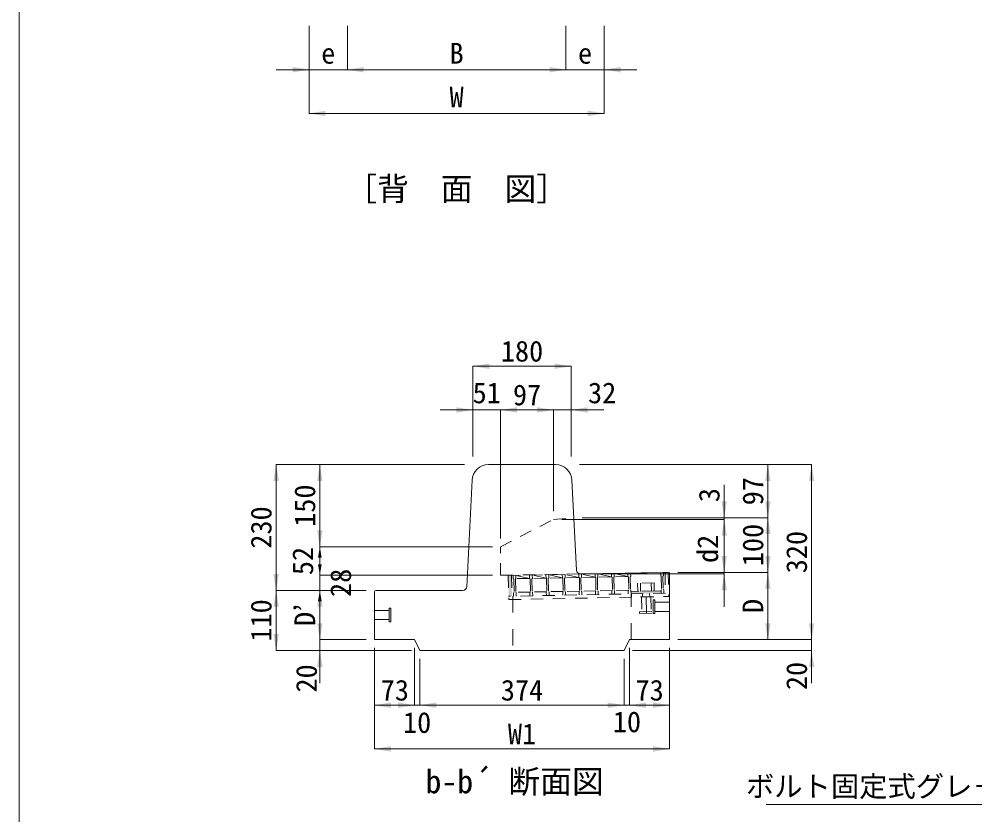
# Model space of a CAD drawing. Units: millimetres at full size. Extents: x -36174 to -11409, y 24892 to 47415.
# Drawn here: x -20400 to -18651, y 40855 to 42310 of the extents above; entities that cross this region are included whole.
import ezdxf
from ezdxf.enums import TextEntityAlignment as Align

# ---------------------------------------------------------------- set-up
doc = ezdxf.new("R2010")
doc.units = ezdxf.units.MM
doc.header["$LTSCALE"] = 30
doc.linetypes.add('USER1', pattern=[1.35, 0.75, -0.6])
doc.linetypes.add('USER2', pattern=[2, 1, -1])
for name, color, linetype, lineweight in [('0_2', 7, 'Continuous', 13), ('側溝・本体', 7, 'Continuous', 9), ('寸法線', 7, 'Continuous', 9), ('本体', 2, 'Continuous', 20), ('枠', 5, 'Continuous', 5), ('補助線', 8, 'Continuous', 9), ('ｲﾝｻｰﾄ', 3, 'USER1', 9), ('ｸﾞﾚｰﾁﾝｸﾞ', 7, 'USER1', 5)]:
    doc.layers.add(name, color=color, linetype=linetype, lineweight=lineweight)
doc.layers.add('ﾊｯﾁﾝｸﾞ', color=8, linetype='Continuous')
doc.styles.add('ＭＳ ゴシック', font='')
doc.styles.get('ＭＳ ゴシック').set_extended_font_data('MS Gothic')

# ---------------------------------------------------------------- blocks, each defined once
blk = doc.blocks.new('filled_arrow')
at = {"color": 0, "linetype": 'Continuous', "lineweight": -2}
blk.add_solid([(7.5, 1.25), (0, 0), (7.5, -1.25)], dxfattribs=at)

msp = doc.modelspace()

# ---------------------------------------------------------------- hatches: boundary and pattern name
at = {"layer": 'ﾊｯﾁﾝｸﾞ'}
for points in [[(-19504.72, 41292.46), (-19498.72, 41292.58), (-19497.96, 41254.59), (-19503.96, 41254.47)], [(-19255.31, 41259.44), (-19280, 41258.95), (-19280.09, 41263.44), (-19255.4, 41263.94), (-19225.11, 41264.54), (-19225.02, 41260.05)]]:
    msp.add_hatch(color=256, dxfattribs=at).paths.add_polyline_path(points)

# ---------------------------------------------------------------- linework, layer by layer
at = {"layer": '側溝・本体', "linetype": 'USER1'}
for p, q in [((-19518.7, 41345.26), (-19421.81, 41395.26)), ((-19421.81, 41395.26), (-19384.66, 41398.26)), ((-19518.7, 41292.9), (-19518.7, 41345.26)), ((-19518.7, 41292.9), (-19372.74, 41295.48))]:
    msp.add_line(p, q, dxfattribs=at)
at = {"layer": '側溝・本体', "linetype": 'USER2'}
for p, q in [((-19496.6, 41254.61), (-19496.61, 41155.36)), ((-19279.51, 41175.36), (-19279.51, 41258.96))]:
    msp.add_line(p, q, dxfattribs=at)
at = {"layer": '寸法線'}
for p, q in [((-19869.21, 42297.69), (-19869.21, 42217.69)), ((-19869.21, 42297.69), (-19869.21, 42137.69)), ((-19799.21, 42297.69), (-19799.21, 42217.69)), ((-19799.21, 42297.69), (-19799.21, 42217.69)), ((-19399.21, 42297.69), (-19399.21, 42217.69)), ((-19399.21, 42297.69), (-19399.21, 42217.69)), ((-19329.21, 42297.69), (-19329.21, 42137.69)), ((-19329.21, 42297.69), (-19329.21, 42217.69)), ((-19929.21, 42217.69), (-19739.21, 42217.69)), ((-19799.21, 42217.69), (-19399.21, 42217.69)), ((-19459.21, 42217.69), (-19269.21, 42217.69)), ((-19869.21, 42137.69), (-19329.21, 42137.69)), ((-19569.52, 41675.36), (-19389.51, 41675.36)), ((-19569.52, 41510.36), (-19569.52, 41675.36)), ((-19389.51, 41510.36), (-19389.51, 41675.36)), ((-19629.52, 41595.36), (-19458.7, 41595.36)), ((-19569.52, 41510.36), (-19569.52, 41595.36)), ((-19518.7, 41360.26), (-19518.7, 41595.36)), ((-19518.7, 41595.36), (-19421.81, 41595.36)), ((-19518.7, 41360.26), (-19518.7, 41595.36)), ((-19481.81, 41595.36), (-19329.51, 41595.36)), ((-19421.81, 41410.26), (-19421.81, 41595.36)), ((-19421.81, 41410.26), (-19421.81, 41595.36)), ((-19389.51, 41510.36), (-19389.51, 41595.36)), ((-19929.52, 41265.36), (-19929.52, 41495.36)), ((-19584.52, 41495.36), (-19929.52, 41495.36)), ((-19849.52, 41345.26), (-19849.52, 41495.36)), ((-19584.52, 41495.36), (-19849.52, 41495.36)), ((-19374.51, 41495.36), (-19029.51, 41495.36)), ((-19374.51, 41495.36), (-18949.51, 41495.36)), ((-19029.51, 41398.26), (-19029.51, 41495.36)), ((-18949.51, 41175.36), (-18949.51, 41495.36)), ((-19109.51, 41335.26), (-19109.51, 41458.26)), ((-19406.81, 41395.26), (-19109.51, 41395.26)), ((-19369.66, 41398.26), (-19029.51, 41398.26)), ((-19369.66, 41398.26), (-19029.51, 41398.26)), ((-19369.66, 41398.26), (-19109.51, 41398.26)), ((-19029.51, 41298.36), (-19029.51, 41398.26)), ((-19109.56, 41235.36), (-19109.56, 41358.36)), ((-19849.52, 41292.9), (-19849.52, 41345.26)), ((-19533.7, 41345.26), (-19849.52, 41345.26)), ((-19533.7, 41345.26), (-19849.52, 41345.26)), ((-19849.52, 41225.36), (-19849.52, 41332.9)), ((-19533.7, 41292.9), (-19849.52, 41292.9)), ((-19533.7, 41292.9), (-19849.52, 41292.9)), ((-19364.51, 41295.36), (-19109.56, 41295.36)), ((-19194.51, 41298.36), (-19109.56, 41298.36)), ((-19194.51, 41298.36), (-19029.51, 41298.36)), ((-19194.51, 41298.36), (-19029.51, 41298.36)), ((-19029.51, 41175.36), (-19029.51, 41298.36)), ((-19929.52, 41155.36), (-19929.52, 41265.36)), ((-19764.52, 41265.36), (-19929.52, 41265.36)), ((-19764.52, 41265.36), (-19929.52, 41265.36)), ((-19849.52, 41175.36), (-19849.52, 41265.36)), ((-19764.52, 41265.36), (-19849.52, 41265.36)), ((-19764.52, 41265.36), (-19849.52, 41265.36)), ((-19849.52, 41095.36), (-19849.52, 41235.36)), ((-18949.51, 41095.36), (-18949.51, 41235.36)), ((-19764.52, 41175.36), (-19849.52, 41175.36)), ((-19764.52, 41175.36), (-19849.52, 41175.36)), ((-19749.52, 41160.36), (-19749.52, 41055.36)), ((-19749.52, 41160.36), (-19749.52, 40975.36)), ((-19676.51, 41160.36), (-19676.51, 41055.36)), ((-19676.51, 41160.36), (-19676.51, 41055.36)), ((-19282.51, 41160.36), (-19282.51, 41055.36)), ((-19282.51, 41160.36), (-19282.51, 41055.36)), ((-19209.51, 41160.36), (-19209.51, 41055.36)), ((-19209.51, 41160.36), (-19209.51, 40975.36)), ((-19194.51, 41175.36), (-18949.51, 41175.36)), ((-19194.51, 41175.36), (-19029.51, 41175.36)), ((-19194.51, 41175.36), (-18949.51, 41175.36)), ((-19681.51, 41155.36), (-19929.52, 41155.36)), ((-19681.51, 41155.36), (-19849.52, 41155.36)), ((-19277.51, 41155.36), (-18949.51, 41155.36)), ((-19666.51, 41140.36), (-19666.51, 41055.36)), ((-19666.51, 41140.36), (-19666.51, 41055.36)), ((-19292.51, 41140.36), (-19292.51, 41055.36)), ((-19292.51, 41140.36), (-19292.51, 41055.36)), ((-19749.52, 41055.36), (-19676.51, 41055.36)), ((-19736.51, 41055.36), (-19606.51, 41055.36)), ((-19666.51, 41055.36), (-19292.51, 41055.36)), ((-19352.51, 41055.36), (-19222.51, 41055.36)), ((-19282.51, 41055.36), (-19209.51, 41055.36)), ((-19749.52, 40975.36), (-19209.51, 40975.36))]:
    msp.add_line(p, q, dxfattribs=at)
msp.add_lwpolyline([(-18128.85, 41218.3), (-18257.03, 40873.89), (-19032.92, 40873.89)], dxfattribs=at)
at = {"layer": '本体'}
for p, q in [((-19540.98, 41495.36), (-19418.05, 41495.36)), ((-19580.68, 41272.01), (-19570.94, 41466.86)), ((-19379.85, 41302.13), (-19388.09, 41466.86)), ((-19372.74, 41295.48), (-19209.51, 41298.36)), ((-19209.51, 41175.36), (-19209.51, 41298.36)), ((-19587.67, 41265.36), (-19746.52, 41265.36)), ((-19749.52, 41262.36), (-19749.52, 41175.36)), ((-19676.51, 41175.36), (-19749.52, 41175.36)), ((-19676.51, 41175.36), (-19666.51, 41155.36)), ((-19282.51, 41175.36), (-19292.51, 41155.36)), ((-19282.51, 41175.36), (-19209.51, 41175.36)), ((-19666.51, 41155.36), (-19292.51, 41155.36))]:
    msp.add_line(p, q, dxfattribs=at)
for centre, radius, start, end in [((-19540.98, 41465.36), 30, 90, 177.13809), ((-19418.05, 41465.36), 30, 2.86255, 90), ((-19372.86, 41302.48), 7, 182.86442, 271.0139), ((-19746.52, 41262.36), 3, 90, 180), ((-19587.67, 41272.36), 7, 270, 357.13809)]:
    msp.add_arc(centre, radius, start, end, dxfattribs=at)
at = {"layer": '枠', "lineweight": 20}
msp.add_line((-20399.92, 40098.36), (-20399.92, 43958.36), dxfattribs=at)
at = {"layer": '補助線', "lineweight": 13}
for p, q in [((-19262.39, 41253.3), (-19242.39, 41253.7)), ((-19242.39, 41253.7), (-19262.39, 41253.3)), ((-19235.67, 41226.86), (-19236.51, 41226.86))]:
    msp.add_line(p, q, dxfattribs=at)
at = {"layer": '補助線'}
msp.add_line((-19252.39, 41253.5), (-19251.79, 41223.5), dxfattribs=at)
at = {"layer": 'ｲﾝｻｰﾄ'}
for p, q in [((-19260.89, 41253.33), (-19243.89, 41253.67)), ((-19260.89, 41253.33), (-19260.35, 41226.33)), ((-19243.89, 41253.67), (-19243.35, 41226.67)), ((-19749.52, 41211.86), (-19749.52, 41228.86)), ((-19264.35, 41226.25), (-19239.35, 41226.75)), ((-19264.35, 41226.25), (-19264.29, 41223.25)), ((-19264.29, 41223.25), (-19239.29, 41223.75)), ((-19239.35, 41226.75), (-19239.29, 41223.75))]:
    msp.add_line(p, q, dxfattribs=at)
at = {"layer": 'ｲﾝｻｰﾄ', "linetype": 'USER2'}
for p, q in [((-19239.51, 41222.86), (-19239.51, 41247.86)), ((-19236.51, 41247.86), (-19239.51, 41247.86)), ((-19236.51, 41222.86), (-19236.51, 41247.86)), ((-19722.52, 41207.86), (-19722.52, 41232.86)), ((-19722.52, 41232.86), (-19719.51, 41232.86)), ((-19719.51, 41207.86), (-19719.51, 41232.86)), ((-19209.51, 41243.86), (-19236.51, 41243.86)), ((-19749.52, 41228.86), (-19722.52, 41228.86)), ((-19749.52, 41211.86), (-19722.52, 41211.86)), ((-19236.51, 41222.86), (-19239.51, 41222.86)), ((-19209.51, 41226.86), (-19236.51, 41226.86)), ((-19722.52, 41207.86), (-19719.51, 41207.86))]:
    msp.add_line(p, q, dxfattribs=at)
at = {"layer": 'ｸﾞﾚｰﾁﾝｸﾞ'}
for p, q in [((-19504.72, 41292.46), (-19211.78, 41298.32)), ((-19504.72, 41292.46), (-19503.84, 41248.47)), ((-19498.72, 41292.58), (-19497.96, 41254.59)), ((-19495.72, 41292.64), (-19495.6, 41286.64)), ((-19495.6, 41286.64), (-19494.58, 41285.66)), ((-19494.58, 41285.66), (-19494.1, 41261.67)), ((-19490.6, 41286.74), (-19491.58, 41285.72)), ((-19491.58, 41285.72), (-19491.1, 41261.73)), ((-19490.72, 41292.74), (-19490.6, 41286.74)), ((-19465.61, 41287.24), (-19490.72, 41292.74)), ((-19465.61, 41287.24), (-19490.6, 41286.74)), ((-19465.73, 41293.24), (-19465.61, 41287.24)), ((-19465.61, 41287.24), (-19464.59, 41286.26)), ((-19464.59, 41286.26), (-19464.11, 41262.26)), ((-19460.61, 41287.34), (-19461.59, 41286.32)), ((-19461.59, 41286.32), (-19461.11, 41262.32)), ((-19435.61, 41287.84), (-19460.73, 41293.34)), ((-19460.73, 41293.34), (-19460.61, 41287.34)), ((-19435.61, 41287.84), (-19460.61, 41287.34)), ((-19435.61, 41287.84), (-19460.61, 41287.34)), ((-19435.73, 41293.84), (-19435.61, 41287.84)), ((-19435.61, 41287.84), (-19434.59, 41286.86)), ((-19434.59, 41286.86), (-19434.11, 41262.86)), ((-19430.61, 41287.94), (-19431.59, 41286.92)), ((-19431.59, 41286.92), (-19431.11, 41262.92)), ((-19430.73, 41293.94), (-19430.61, 41287.94)), ((-19405.62, 41288.44), (-19430.73, 41293.94)), ((-19405.62, 41288.44), (-19430.61, 41287.94)), ((-19405.74, 41294.44), (-19405.62, 41288.44)), ((-19405.62, 41288.44), (-19404.6, 41287.46)), ((-19404.6, 41287.46), (-19404.12, 41263.46)), ((-19400.62, 41288.54), (-19401.6, 41287.52)), ((-19401.6, 41287.52), (-19401.12, 41263.52)), ((-19400.74, 41294.54), (-19400.62, 41288.54)), ((-19375.63, 41289.04), (-19400.74, 41294.54)), ((-19375.63, 41289.04), (-19400.62, 41288.54)), ((-19375.63, 41289.04), (-19400.62, 41288.54)), ((-19375.75, 41295.04), (-19375.63, 41289.04)), ((-19375.63, 41289.04), (-19374.61, 41288.06)), ((-19374.61, 41288.06), (-19374.13, 41264.06)), ((-19370.63, 41289.14), (-19371.61, 41288.12)), ((-19371.61, 41288.12), (-19371.13, 41264.12)), ((-19345.63, 41289.64), (-19370.75, 41295.14)), ((-19370.75, 41295.14), (-19370.63, 41289.14)), ((-19345.63, 41289.64), (-19370.63, 41289.14)), ((-19345.75, 41295.64), (-19345.63, 41289.64)), ((-19345.63, 41289.64), (-19344.61, 41288.66)), ((-19344.61, 41288.66), (-19344.13, 41264.66)), ((-19340.63, 41289.74), (-19341.61, 41288.72)), ((-19341.61, 41288.72), (-19341.13, 41264.72)), ((-19315.64, 41290.24), (-19340.75, 41295.74)), ((-19340.75, 41295.74), (-19340.63, 41289.74)), ((-19315.64, 41290.24), (-19340.63, 41289.74)), ((-19315.76, 41296.24), (-19315.64, 41290.24)), ((-19315.64, 41290.24), (-19314.62, 41289.26)), ((-19314.62, 41289.26), (-19314.14, 41265.26)), ((-19310.64, 41290.34), (-19311.62, 41289.32)), ((-19311.62, 41289.32), (-19311.14, 41265.32)), ((-19285.64, 41290.84), (-19310.76, 41296.34)), ((-19310.76, 41296.34), (-19310.64, 41290.34)), ((-19285.64, 41290.84), (-19310.64, 41290.34)), ((-19285.76, 41296.84), (-19285.64, 41290.84)), ((-19285.64, 41290.84), (-19284.62, 41289.86)), ((-19284.62, 41289.86), (-19284.14, 41265.86)), ((-19280.64, 41290.94), (-19281.62, 41289.92)), ((-19281.62, 41289.92), (-19281.14, 41265.92)), ((-19280.76, 41296.94), (-19280.64, 41290.94)), ((-19225.78, 41298.04), (-19225.66, 41292.04)), ((-19225.66, 41292.04), (-19224.64, 41291.06)), ((-19224.64, 41291.06), (-19224.16, 41267.06)), ((-19220.66, 41292.14), (-19221.64, 41291.12)), ((-19221.64, 41291.12), (-19221.16, 41267.12)), ((-19220.78, 41298.14), (-19220.66, 41292.14)), ((-19217.78, 41298.2), (-19217.02, 41260.21)), ((-19211.78, 41298.32), (-19210.9, 41254.33)), ((-19344.13, 41264.66), (-19371.13, 41264.12)), ((-19345.11, 41263.64), (-19344.13, 41264.66)), ((-19314.14, 41265.26), (-19341.13, 41264.72)), ((-19340.11, 41263.74), (-19341.13, 41264.72)), ((-19315.12, 41264.24), (-19314.14, 41265.26)), ((-19315, 41258.25), (-19315.12, 41264.24)), ((-19284.14, 41265.86), (-19311.14, 41265.32)), ((-19310.12, 41264.34), (-19311.14, 41265.32)), ((-19310, 41258.35), (-19310.12, 41264.34)), ((-19285.12, 41264.84), (-19284.14, 41265.86)), ((-19285, 41258.85), (-19285.12, 41264.84)), ((-19280.12, 41264.94), (-19281.14, 41265.92)), ((-19280, 41258.95), (-19280.12, 41264.94)), ((-19225.11, 41264.54), (-19280.09, 41263.44)), ((-19237.9, 41279.29), (-19267.9, 41278.69)), ((-19237.9, 41279.29), (-19267.9, 41278.69)), ((-19267.9, 41278.69), (-19267.6, 41263.69)), ((-19267.9, 41278.69), (-19267.6, 41263.69)), ((-19237.6, 41264.29), (-19267.6, 41263.69)), ((-19237.6, 41264.29), (-19267.6, 41263.69)), ((-19262.9, 41278.79), (-19262.6, 41263.79)), ((-19262.9, 41278.79), (-19262.6, 41263.79)), ((-19242.9, 41279.19), (-19242.6, 41264.19)), ((-19242.9, 41279.19), (-19242.6, 41264.19)), ((-19237.9, 41279.29), (-19237.6, 41264.29)), ((-19237.9, 41279.29), (-19237.6, 41264.29)), ((-19225.14, 41266.04), (-19224.16, 41267.06)), ((-19225.02, 41260.05), (-19225.14, 41266.04)), ((-19220.14, 41266.14), (-19221.16, 41267.12)), ((-19220.02, 41260.15), (-19220.14, 41266.14)), ((-19217.02, 41260.21), (-19503.96, 41254.47)), ((-19503.84, 41248.47), (-19210.9, 41254.33)), ((-19495.08, 41260.65), (-19494.1, 41261.67)), ((-19494.96, 41254.65), (-19495.08, 41260.65)), ((-19464.11, 41262.26), (-19491.1, 41261.73)), ((-19490.08, 41260.75), (-19491.1, 41261.73)), ((-19489.96, 41254.75), (-19490.08, 41260.75)), ((-19465.09, 41261.25), (-19464.11, 41262.26)), ((-19464.97, 41255.25), (-19465.09, 41261.25)), ((-19434.11, 41262.86), (-19461.11, 41262.32)), ((-19460.09, 41261.35), (-19461.11, 41262.32)), ((-19459.97, 41255.35), (-19460.09, 41261.35)), ((-19435.09, 41261.84), (-19434.11, 41262.86)), ((-19434.97, 41255.85), (-19435.09, 41261.84)), ((-19404.12, 41263.46), (-19431.11, 41262.92)), ((-19430.09, 41261.94), (-19431.11, 41262.92)), ((-19429.97, 41255.95), (-19430.09, 41261.94)), ((-19405.1, 41262.44), (-19404.12, 41263.46)), ((-19404.98, 41256.45), (-19405.1, 41262.44)), ((-19374.13, 41264.06), (-19401.12, 41263.52)), ((-19400.1, 41262.54), (-19401.12, 41263.52)), ((-19399.98, 41256.55), (-19400.1, 41262.54)), ((-19375.11, 41263.04), (-19374.13, 41264.06)), ((-19374.99, 41257.05), (-19375.11, 41263.04)), ((-19370.11, 41263.14), (-19371.13, 41264.12)), ((-19369.99, 41257.15), (-19370.11, 41263.14)), ((-19344.99, 41257.65), (-19345.11, 41263.64)), ((-19339.99, 41257.75), (-19340.11, 41263.74)), ((-19279, 41258.97), (-19278.88, 41252.97)), ((-19279, 41258.97), (-19278.88, 41252.97)), ((-19258.89, 41253.37), (-19259.01, 41259.37)), ((-19258.89, 41253.37), (-19259.01, 41259.37)), ((-19245.89, 41253.63), (-19246.01, 41259.63)), ((-19245.89, 41253.63), (-19246.01, 41259.63))]:
    msp.add_line(p, q, dxfattribs=at)

# ---------------------------------------------------------------- block references
at = {"layer": '寸法線'}
for p, xscale, yscale, rotation in [((-19869.21, 42217.69), 4, 4, 180), ((-19399.21, 42217.69), 4, 4, 180), ((-19399.21, 42217.69), 4, 4, 180), ((-19329.21, 42137.69), 4, 4, 180), ((-19389.51, 41675.36), 4, 4, 180), ((-19569.52, 41595.36), 4, 4, 180), ((-19421.81, 41595.36), 4, 4, 180), ((-19421.81, 41595.36), 4, 4, 180), ((-19929.52, 41495.36), 4, 4, 270), ((-19849.52, 41495.36), 4, 4, 270), ((-19029.51, 41495.36), 4, 4, 270), ((-18949.51, 41495.36), 4, 4, 270), ((-19109.51, 41398.26), 4, 4, 90), ((-19029.51, 41398.26), 4, 4, 90), ((-19109.51, 41395.26), 4, 4, 270), ((-19029.51, 41398.26), 4, 4, 270), ((-19849.52, 41345.26), 4, 4, 90), ((-19849.52, 41345.26), 2.67, 2.67, 270), ((-19109.56, 41298.36), 4, 4, 90), ((-19029.51, 41298.36), 4, 4, 90), ((-19849.52, 41292.9), 2.67, 2.67, 90), ((-19929.52, 41265.36), 4, 4, 90), ((-19109.56, 41295.36), 4, 4, 270), ((-19029.51, 41298.36), 4, 4, 270), ((-19929.52, 41265.36), 4, 4, 270), ((-19849.52, 41265.36), 4, 4, 270), ((-19849.52, 41265.36), 2.67, 2.67, 270), ((-19849.52, 41175.36), 4, 4, 90), ((-19849.52, 41175.36), 4, 4, 90), ((-19029.51, 41175.36), 4, 4, 90), ((-18949.51, 41175.36), 4, 4, 90), ((-18949.51, 41175.36), 4, 4, 90), ((-19929.52, 41155.36), 4, 4, 90), ((-19849.52, 41155.36), 4, 4, 270), ((-18949.51, 41155.36), 4, 4, 270), ((-19676.51, 41055.36), 4, 4, 180), ((-19292.51, 41055.36), 4, 4, 180), ((-19292.51, 41055.36), 4, 4, 180), ((-19209.51, 41055.36), 4, 4, 180), ((-19209.51, 40975.36), 4, 4, 180)]:
    msp.add_blockref('filled_arrow', p, dxfattribs=dict(at, xscale=xscale, yscale=yscale, rotation=rotation))
at = {"layer": '寸法線', "xscale": 4, "yscale": 4}
for p in [(-19799.21, 42217.69), (-19799.21, 42217.69), (-19329.21, 42217.69), (-19869.21, 42137.69), (-19569.52, 41675.36), (-19518.7, 41595.36), (-19518.7, 41595.36), (-19389.51, 41595.36), (-19749.52, 41055.36), (-19666.51, 41055.36), (-19666.51, 41055.36), (-19282.51, 41055.36), (-19749.52, 40975.36)]:
    msp.add_blockref('filled_arrow', p, dxfattribs=at)

# ---------------------------------------------------------------- texts
at = {"layer": '0_2', "style": 'ＭＳ ゴシック'}
for s, p in [('［背\u3000面\u3000図］', (-19803.09, 41965.47)), ('b-b´ 断面図', (-19656.08, 40881.59))]:
    msp.add_text(s, height=42.72, dxfattribs=at).set_placement(p, align=Align.BOTTOM_LEFT)
at = {"layer": '寸法線', "style": 'ＭＳ ゴシック'}
for s, p in [('B', (-19599.21, 42247.69)), ('e', (-19834.21, 42247.69)), ('e', (-19364.21, 42247.69)), ('W', (-19599.21, 42167.69)), ('180', (-19479.51, 41702.86)), ('51', (-19544.11, 41626.61)), ('97', (-19470.25, 41622.86)), ('32', (-19332.84, 41626.61)), ('73', (-19712.24, 41082.86)), ('374', (-19479.51, 41082.86)), ('73', (-19245.89, 41082.86)), ('10', (-19671.51, 41023.65)), ('10', (-19287.51, 41024.93)), ('W1', (-19479.51, 41002.86))]:
    msp.add_text(s, height=37.98, dxfattribs=at).set_placement(p, align=Align.MIDDLE_CENTER)
for s, p in [('97', (-19057.01, 41446.81)), ('150', (-19877.02, 41420.31)), ('3', (-19137.01, 41439.62)), ('230', (-19957.02, 41380.36)), ('100', (-19057.01, 41348.31)), ('320', (-18977.01, 41335.36)), ('d2', (-19139.7, 41341.27)), ('52', (-19880.77, 41319.08)), ('28', (-19811.41, 41279.13)), ('D', (-19057.01, 41236.86)), ('110', (-19957.02, 41210.36)), ('D’', (-19877.02, 41220.36)), ('20', (-19874.1, 41104.29)), ('20', (-18977.01, 41108.76))]:
    msp.add_text(s, height=37.98, rotation=90, dxfattribs=at).set_placement(p, align=Align.MIDDLE_CENTER)
msp.add_text('ボルト固定式グレ－チング(T-25）', height=37.98, dxfattribs=at).set_placement((-18267.03, 40925.96), align=Align.TOP_RIGHT)

doc.saveas('drawing.dxf')
